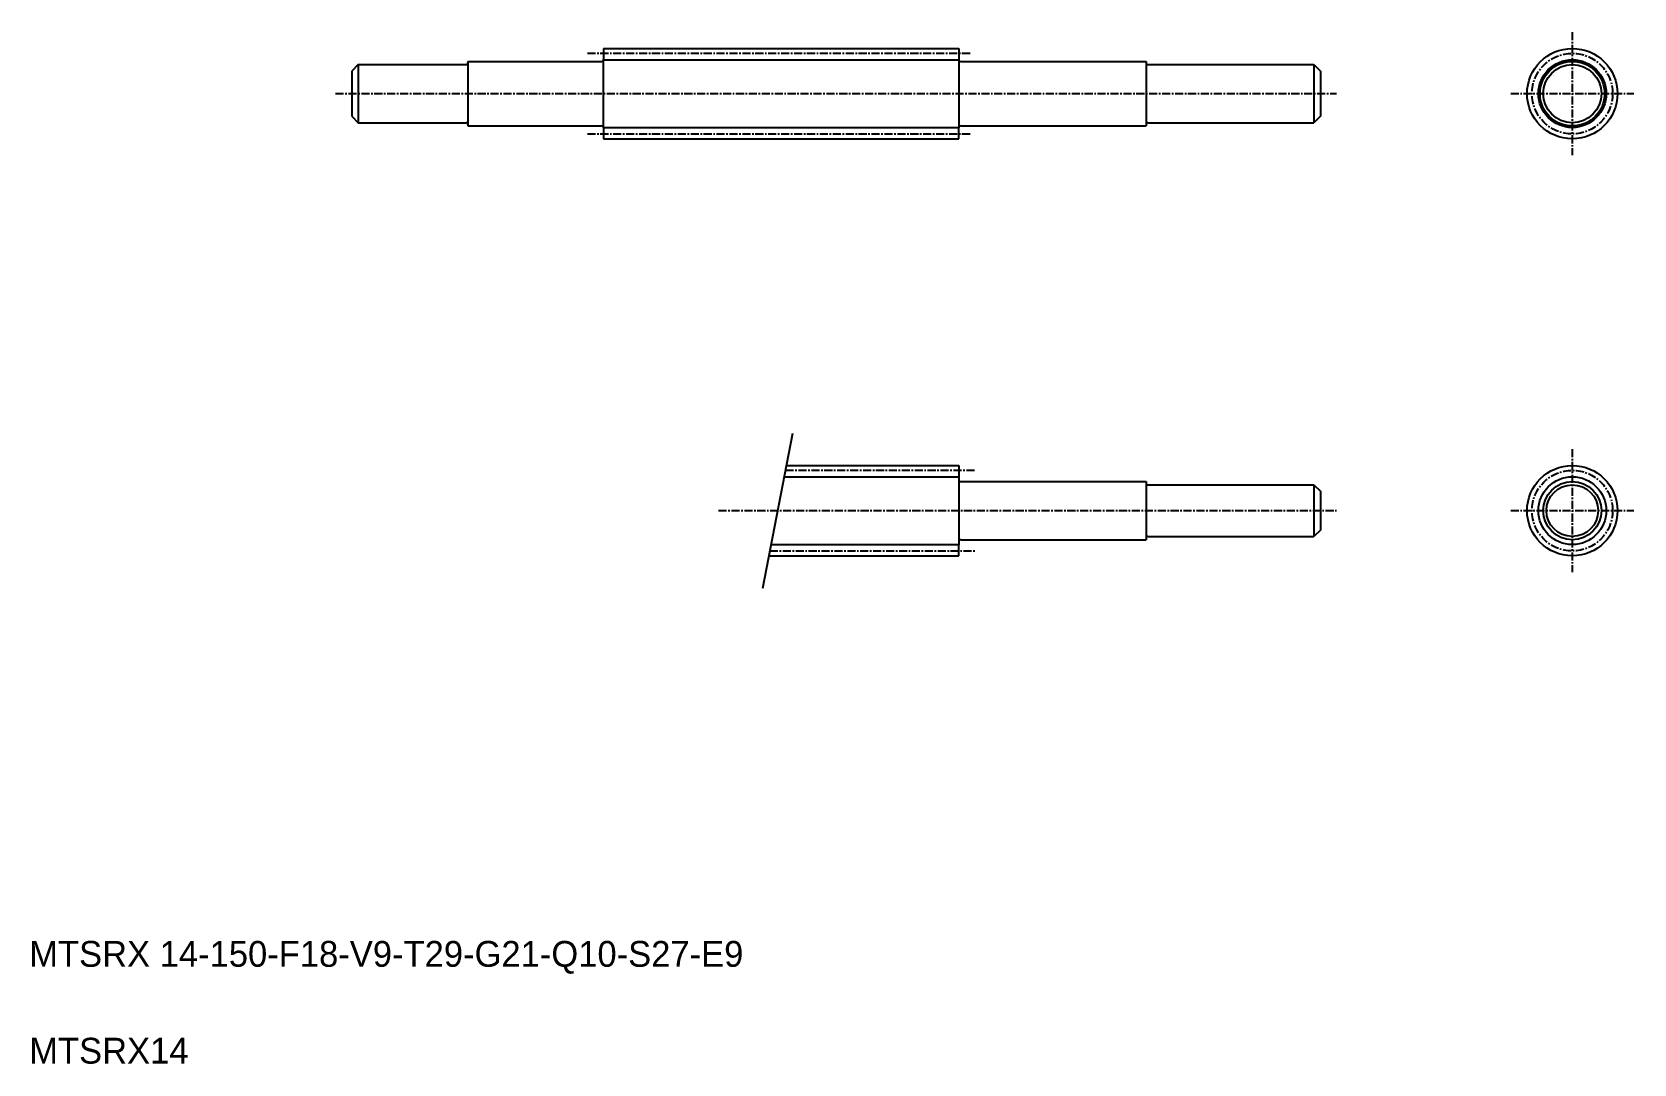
# Model space of a CAD drawing. Extents: x 10 to 258, y 10 to 170.
import ezdxf

# ---------------------------------------------------------------- set-up
doc = ezdxf.new("R2010")
doc.units = 0
doc.linetypes.add('CENTER', pattern=[2, 1.25, -0.25, 0.25, -0.25])
doc.linetypes.add('PHANTOM', pattern=[63.5, 31.75, -6.35, 6.35, -6.35, 6.35, -6.35])
doc.layers.get('0').update_dxf_attribs({"linetype": 'CONTINUOUS'})
doc.layers.add('CENTER', color=1, linetype='CENTER')

msp = doc.modelspace()

# ---------------------------------------------------------------- linework, layer by layer
at = {"color": 7, "linetype": 'CONTINUOUS'}
for p, q in [((98.94, 167.26), (153.94, 167.26)), ((98.94, 167.26), (98.94, 165.56)), ((153.94, 167.26), (153.94, 165.56)), ((60.94, 164.76), (59.94, 163.76)), ((59.94, 163.76), (59.94, 156.76)), ((60.94, 164.76), (77.64, 164.76)), ((60.94, 164.76), (60.94, 155.76)), ((77.94, 165.26), (98.64, 165.26)), ((77.94, 165.26), (77.94, 155.26)), ((98.94, 154.96), (98.94, 165.56)), ((153.94, 165.56), (153.94, 154.96)), ((154.24, 165.26), (182.94, 165.26)), ((182.94, 165.26), (182.94, 155.26)), ((183.24, 164.76), (208.94, 164.76)), ((208.94, 164.76), (208.94, 155.76)), ((208.94, 164.76), (209.94, 163.76)), ((209.94, 163.76), (209.94, 156.76)), ((59.94, 156.76), (60.94, 155.76)), ((209.94, 156.76), (208.94, 155.76)), ((60.94, 155.76), (77.64, 155.76)), ((77.94, 155.26), (98.64, 155.26)), ((98.94, 154.96), (98.94, 153.26)), ((153.94, 153.26), (153.94, 154.96)), ((154.24, 155.26), (182.94, 155.26)), ((183.24, 155.76), (208.94, 155.76)), ((98.94, 153.26), (153.94, 153.26)), ((127.27, 102.66), (153.94, 102.66)), ((153.94, 102.66), (153.94, 100.96)), ((153.94, 100.96), (153.94, 90.36)), ((154.24, 100.16), (182.94, 100.16)), ((182.94, 100.16), (182.94, 91.16)), ((183.24, 99.66), (208.94, 99.66)), ((208.94, 99.66), (208.94, 91.66)), ((208.94, 99.66), (209.94, 98.66)), ((209.94, 98.66), (209.94, 92.66)), ((209.94, 92.66), (208.94, 91.66)), ((153.94, 88.66), (153.94, 90.36)), ((154.24, 91.16), (182.94, 91.16)), ((183.24, 91.66), (208.94, 91.66)), ((124.55, 88.66), (153.94, 88.66))]:
    msp.add_line(p, q, dxfattribs=at)
at = {"color": 3, "linetype": 'CONTINUOUS'}
for p, q in [((98.94, 165.51), (153.94, 165.51)), ((98.94, 155.01), (153.94, 155.01)), ((126.93, 100.91), (153.94, 100.91)), ((124.89, 90.41), (153.94, 90.41))]:
    msp.add_line(p, q, dxfattribs=at)
at = {"color": 3, "linetype": 'PHANTOM'}
msp.add_line((123.58, 83.66), (128.24, 107.66), dxfattribs=at)
at = {"color": 7, "linetype": 'CONTINUOUS'}
for centre, radius in [((248.95, 160.26), 7), ((248.95, 160.26), 5), ((248.95, 160.26), 4.5), ((248.95, 95.66), 7), ((248.95, 95.66), 4.5), ((248.95, 95.66), 4)]:
    msp.add_circle(centre, radius, dxfattribs=at)
at = {"color": 3, "linetype": 'CONTINUOUS'}
for centre in [(248.95, 160.26), (248.95, 95.66)]:
    msp.add_circle(centre, 5.25, dxfattribs=at)
at = {"color": 7, "linetype": 'CONTINUOUS'}
for centre, start, end in [((77.64, 165.06), 270, 360), ((98.64, 165.56), 270, 0), ((154.24, 165.56), 180, 270), ((183.24, 165.06), 180, 270), ((77.64, 155.46), 0, 90), ((98.64, 154.96), 0, 90), ((154.24, 154.96), 90, 180), ((183.24, 155.46), 90, 180), ((154.24, 100.46), 180, 270), ((183.24, 99.96), 180, 270), ((154.24, 90.86), 90, 180), ((183.24, 91.36), 90, 180)]:
    msp.add_arc(centre, 0.3, start, end, dxfattribs=at)
at = {"layer": 'CENTER', "color": 1, "linetype": 'CENTER'}
for p, q in [((248.95, 169.8), (248.95, 150.71)), ((96.44, 166.51), (155.76, 166.51)), ((57.44, 160.26), (212.44, 160.26)), ((239.41, 160.26), (258.5, 160.26)), ((96.44, 154.01), (155.86, 154.01)), ((248.95, 105.2), (248.95, 86.11)), ((127.12, 101.91), (156.44, 101.91)), ((116.75, 95.66), (212.44, 95.66)), ((239.41, 95.66), (258.5, 95.66)), ((124.69, 89.41), (156.44, 89.41))]:
    msp.add_line(p, q, dxfattribs=at)
for centre in [(248.95, 160.26), (248.95, 95.66)]:
    msp.add_circle(centre, 6.25, dxfattribs=at)

# ---------------------------------------------------------------- texts
at = {"color": 7, "linetype": 'CONTINUOUS'}
for s, p in [('MTSRX 14-150-F18-V9-T29-G21-Q10-S27-E9', (10, 25)), ('MTSRX14', (10, 10))]:
    msp.add_text(s, height=4, dxfattribs=at).set_placement(p)

doc.saveas('drawing.dxf')
